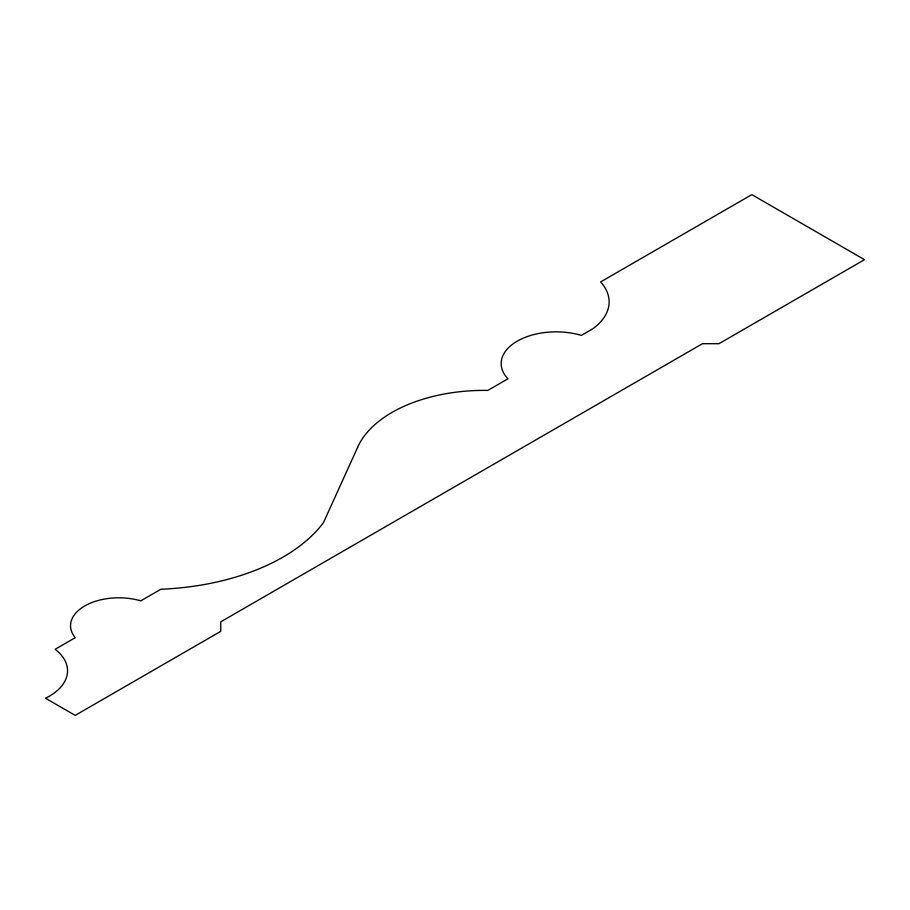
<?xml version="1.0" encoding="UTF-8"?>
<svg xmlns="http://www.w3.org/2000/svg" width="910" height="910" viewBox="0 0 910 910"><rect width="100%" height="100%" fill="white"/><g stroke="black" fill="none" stroke-linecap="round" stroke-linejoin="round"><path stroke-width="1.36" d="M357.596 447.447L323.471 522.613A191.612 110.633 0 0 1 160.911 589.236L140.8 600.85A48.298 27.891 0 0 0 85.153 605.707A48.298 27.891 0 0 0 75.246 637.694L55.146 649.296A62.21 35.911 0 0 1 45.5 698.232L75.2 715.374L220.755 631.347L220.755 621.826L702.463 343.707L718.945 343.707L864.5 259.68L751.831 194.626L600.611 281.929A74.552 43.043 0 0 1 592.717 328.851L581.353 335.403A54.93 31.713 0 0 0 516.8 341.409A54.93 31.713 0 0 0 507.928 378.81L487.828 390.413A130.562 75.382 0 0 0 357.596 447.447"/></g></svg>
